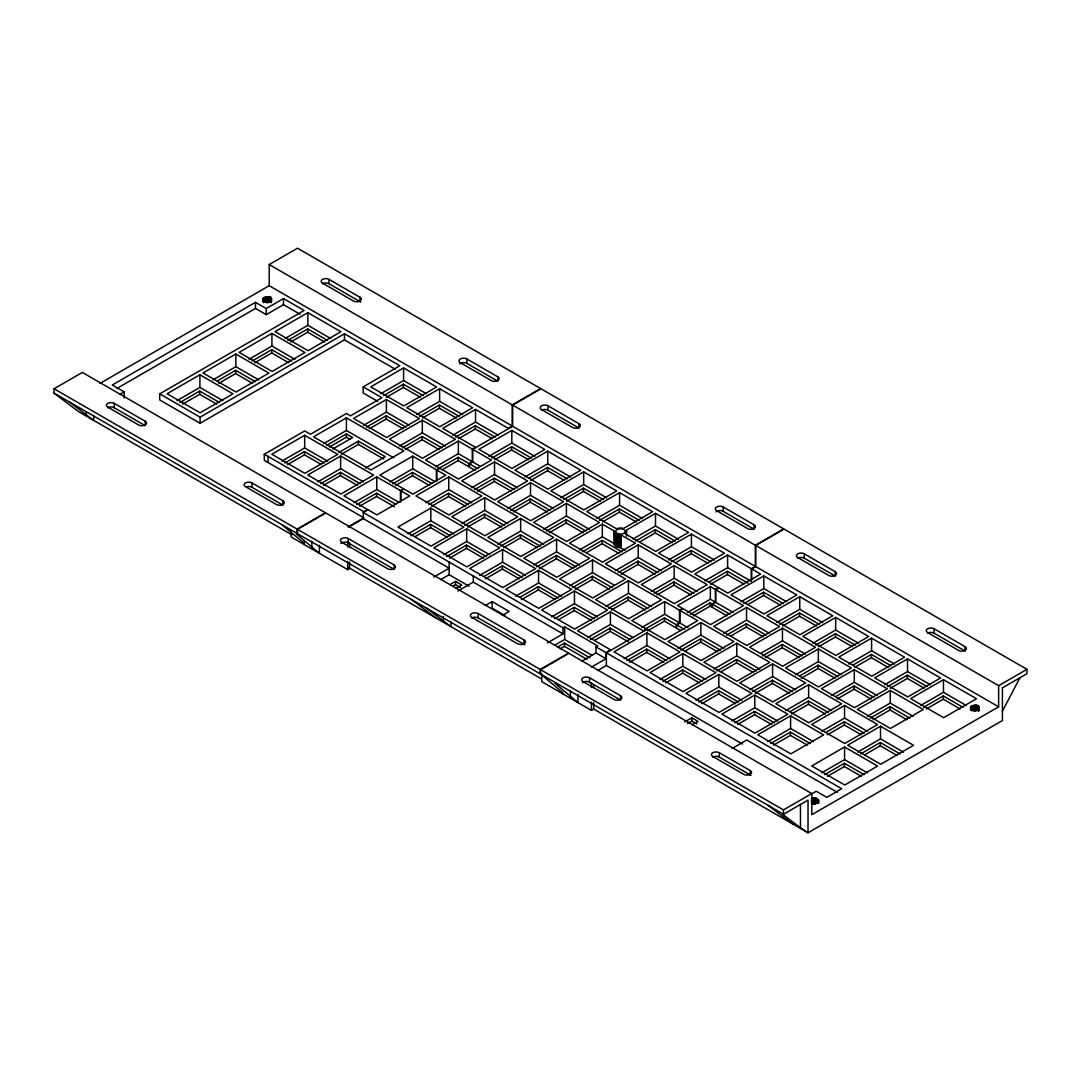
<?xml version="1.0" encoding="UTF-8"?>
<svg xmlns="http://www.w3.org/2000/svg" width="1081" height="1081" viewBox="0 0 1081 1081"><rect width="100%" height="100%" fill="white"/><g stroke="black" fill="none" stroke-linecap="round" stroke-linejoin="round"><path stroke-width="1.5" d="M319.395 545.229L319.395 553.296L296.316 533.933L297.126 533.46L297.126 529.109L54.05 388.768L54.05 393.133L78.589 411.658L291.884 534.811M400.848 501.868L400.848 490.801L403.943 489.017L412.901 494.179L445.737 475.221L436.792 470.046L436.792 481.113M479.896 466.1L472.708 461.952L469.465 463.83L469.465 467.1L475.1 470.357M472.708 461.952L472.708 449.318L512.624 426.279L512.651 405.105L540.973 388.768L783.671 528.893L755.362 545.229L755.322 566.403L751.309 568.714L727.608 555.026L694.759 573.997L718.46 587.672L715.365 589.469L710.352 586.578L677.517 605.536L682.516 608.427L679.49 610.184L679.49 622.818L676.247 624.696L664.45 617.886L644.708 629.291M597.644 670.517L606.373 665.491L606.373 652.843L647.046 629.358L664.829 639.628L697.677 620.67L679.908 610.414L682.935 608.671L710.541 624.615L743.377 605.644L715.744 589.699L718.851 587.902L727.797 593.064L760.632 574.106L751.687 568.944L755.741 566.593L998.641 706.825L998.641 685.692L755.741 545.459L755.741 566.593M624.061 658.694L646.911 645.506L646.911 632.871L679.935 651.938L647.1 670.896L614.062 651.829L646.911 632.871M688.111 627.791L679.908 623.048L676.625 624.913L676.611 628.183L680.611 630.48M679.908 623.048L679.908 610.414M659.991 679.436L682.827 666.247L682.827 653.613L715.865 672.679L683.016 691.637L649.992 672.571L682.827 653.613M678.017 648.343L700.866 635.155L700.866 622.521L733.891 641.587L701.056 660.545L668.031 641.479L700.866 622.521M733.202 612.414L715.744 602.333L712.487 604.198L712.487 607.468L726.891 615.792M715.744 602.333L715.744 589.699M695.961 700.218L718.811 687.03L718.811 674.382L751.836 693.448L719 712.42L685.976 693.34L718.811 674.382M713.933 669.071L736.769 655.883L736.769 643.249L769.807 662.315L736.958 681.273L703.934 662.207L736.769 643.249M723.689 633.304L746.539 620.116L746.539 607.468L779.563 626.534L746.728 645.492L713.69 626.426L746.539 607.468M751.309 579.781L751.309 568.714M751.687 579.997L751.687 568.944M731.918 720.973L754.768 707.785L754.768 695.137L787.792 714.217L754.957 733.175L721.919 714.095L754.768 695.137M740.958 601.766L763.794 588.564L763.794 575.93L796.819 594.996L763.983 613.954L730.959 594.888L763.794 575.93M749.741 689.746L772.577 676.557L772.577 663.923L805.615 682.989L772.766 701.947L739.742 682.881L772.577 663.923M761.024 653.208L782.441 640.844L782.441 628.196L815.466 647.276L782.63 666.234L749.606 647.168L782.441 628.196M767.767 741.661L790.603 728.472L790.603 715.838L823.627 734.904L790.792 753.862L757.767 734.796L790.603 715.838M776.915 622.521L799.764 609.333L799.764 596.698L832.789 615.765L799.954 634.723L766.915 615.657L799.764 596.698M785.779 710.568L808.629 697.367L808.629 684.732L841.653 703.799L808.818 722.757L775.793 703.69L808.629 684.732M795.521 674.774L818.358 661.586L818.358 648.938L851.396 668.004L818.547 686.962L785.522 667.896L818.358 648.938M812.817 643.249L835.667 630.061L835.667 617.427L868.692 636.493L835.856 655.451L802.818 636.385L835.667 617.427M821.736 772.82L844.572 759.632L844.572 746.998L877.596 766.064L844.761 785.022L811.736 765.956L844.572 746.998M821.709 731.297L844.558 718.108L844.558 705.474L877.583 724.54L844.734 743.498L811.709 724.432L844.558 705.474M831.438 695.515L854.287 682.314L854.287 669.68L887.312 688.746L854.476 707.704L821.452 688.638L854.287 669.68M848.734 663.991L871.583 650.803L871.583 638.155L904.608 657.234L871.772 676.193L838.748 657.126L871.583 638.155M857.679 752.065L880.515 738.877L880.515 726.243L913.553 745.309L880.704 764.267L847.68 745.201L880.515 726.243M867.381 716.257L890.231 703.069L890.231 690.435L923.255 709.501L890.406 728.459L857.382 709.393L890.231 690.435M884.677 684.746L907.527 671.558L907.527 658.91L940.551 677.976L907.716 696.934L874.691 677.868L907.527 658.91M920.62 705.488L943.47 692.299L943.47 679.665L976.494 698.731L943.645 717.689L910.621 698.623L943.47 679.665M145.192 421.239L145.178 425.603L114.235 407.74L114.248 403.375A4.594 2.648 0 0 0 107.749 403.375A4.594 2.648 0 0 0 107.749 407.118L138.692 424.995A4.594 2.648 0 0 0 145.192 424.995A4.594 2.648 0 0 0 145.192 421.239L114.248 403.375M282.898 500.773L282.884 505.138L251.941 487.274L251.954 482.91A4.594 2.648 0 0 0 245.455 482.91A4.594 2.648 0 0 0 245.455 486.653L276.398 504.516A4.594 2.648 0 0 0 282.898 504.516A4.594 2.648 0 0 0 282.898 500.773L251.954 482.91M360.676 302.167A4.594 2.648 0 0 0 359.946 301.613L329.002 283.749L329.016 279.384A4.594 2.648 0 0 0 322.516 279.384A4.594 2.648 0 0 0 322.516 283.141L353.46 301.004A4.594 2.648 0 0 0 359.946 301.004A4.594 2.648 0 0 0 359.946 297.248L329.016 279.384M394.119 564.958L394.106 569.322L348.231 542.919L348.244 538.554A4.594 2.648 0 0 0 341.745 538.554A4.594 2.648 0 0 0 341.745 542.297L387.62 568.714A4.594 2.648 0 0 0 394.119 568.714A4.594 2.648 0 0 0 394.119 564.958L348.244 538.554M359.946 301.613L359.946 297.248M497.8 376.837L497.787 381.201L466.843 363.338L466.857 358.973A4.594 2.648 0 0 0 460.357 358.973A4.594 2.648 0 0 0 460.357 362.73L491.301 380.593A4.594 2.648 0 0 0 497.8 380.593A4.594 2.648 0 0 0 497.8 376.837L466.857 358.973M524.826 644.925A4.594 2.648 0 0 0 524.096 644.371L478.221 617.967L478.234 613.603A4.594 2.648 0 0 0 471.735 613.603A4.594 2.648 0 0 0 471.735 617.346L517.61 643.763A4.594 2.648 0 0 0 524.109 643.763A4.594 2.648 0 0 0 524.109 640.006L478.234 613.603M524.096 644.371L524.109 640.006M578.97 423.698L578.97 428.062L548.026 410.199L548.04 405.834A4.594 2.648 0 0 0 541.54 405.834A4.594 2.648 0 0 0 541.54 409.591L572.484 427.454A4.594 2.648 0 0 0 578.97 427.454A4.594 2.648 0 0 0 578.97 423.698L548.04 405.834M620.494 695.678L620.48 700.042L589.537 682.179L589.55 677.814A4.594 2.648 0 0 0 583.051 677.814A4.594 2.648 0 0 0 583.051 681.557L613.994 699.421A4.594 2.648 0 0 0 620.494 699.421A4.594 2.648 0 0 0 620.494 695.678L589.55 677.814M750.957 775.496A4.594 2.648 0 0 0 750.228 774.942L719.284 757.078L719.297 752.714A4.594 2.648 0 0 0 712.798 752.714A4.594 2.648 0 0 0 712.798 756.47L743.742 774.334A4.594 2.648 0 0 0 750.241 774.334A4.594 2.648 0 0 0 750.241 770.591L719.297 752.714M754.119 524.826L754.106 529.19L723.175 511.313L723.175 506.962A4.594 2.648 0 0 0 716.689 506.962A4.594 2.648 0 0 0 716.689 510.705L747.62 528.568A4.594 2.648 0 0 0 754.119 528.568A4.594 2.648 0 0 0 754.119 524.826L723.175 506.962M750.228 774.942L750.241 770.591M835.208 571.687L835.194 576.051L804.25 558.188L804.264 553.823A4.594 2.648 0 0 0 797.778 553.823A4.594 2.648 0 0 0 797.778 557.566L828.708 575.443A4.594 2.648 0 0 0 835.208 575.443A4.594 2.648 0 0 0 835.208 571.687L804.264 553.823M965.063 646.668L965.049 651.032L934.106 633.169L934.119 628.804A4.594 2.648 0 0 0 927.633 628.804A4.594 2.648 0 0 0 927.633 632.547L958.563 650.411A4.594 2.648 0 0 0 965.063 650.411A4.594 2.648 0 0 0 965.063 646.668L934.119 628.804M614.332 532.136L616.021 533.973L621.102 534.987L635.344 543.216L602.509 562.174L569.484 543.108L602.32 524.15L614.278 531.055L614.67 545.432L625.372 550.094M614.332 544.783L614.278 543.689L602.32 536.784L579.47 549.972M263.007 298.41C267.791 311.125 279.182 290.857 263.007 298.41L263.007 301.585M970.522 706.906C975.305 719.622 986.696 699.366 970.522 706.906L970.522 710.082M1002.411 711.176L1019.91 677.773M547.405 642.898L562.985 633.898L562.985 627.804L564.66 626.831L597.685 645.898L596.009 646.87L596.009 652.965L605.982 658.721L591.442 667.112M54.05 388.768L82.359 372.432L325.435 512.759L297.126 529.109M269.21 264.548L297.518 248.211L540.581 388.538L512.272 404.889L269.21 264.548L269.21 285.695L512.272 426.022L512.272 404.889M99.871 383.458L269.21 285.695M69.143 401.848L93.682 420.374L93.682 415.469M395.43 369.324L344.474 339.907L200.093 423.266L159.718 399.943L159.718 393.849L304.099 310.49L283.479 298.586L266.237 308.544L255.481 302.329L112.275 385.012L124.166 391.876L124.166 397.984M116.653 388.579L255.481 308.436L266.237 314.639L283.479 304.693L299.978 314.206M119.937 394.322L124.166 391.876M199.904 374.769L167.069 393.727L200.093 412.807L232.928 393.835L199.904 374.769L199.904 387.417L222.875 400.673M235.834 354.028L202.985 372.986L236.023 392.052L268.858 373.094L235.834 354.028L235.834 366.675L258.805 379.931M271.926 333.421L239.09 352.379L272.115 371.445L304.964 352.487L271.926 333.421L271.926 346.055L294.91 359.324M307.869 312.666L275.033 331.624L308.058 350.703L340.893 331.732L307.869 312.666L307.869 325.313L330.84 338.569M177.054 400.605L199.904 387.417M212.984 379.863L235.834 366.675M249.089 359.243L271.926 346.055M285.019 338.502L307.869 325.313M179.973 402.456L199.715 391.052L219.457 402.456M217.308 380.904L235.644 370.31L255.386 381.715M252.184 361L271.736 349.704L291.492 361.095M287.938 340.353L307.68 328.948L327.421 340.353M182.784 404.091L199.715 394.322L216.646 404.091M218.713 383.35L235.644 373.58L252.562 383.35M254.819 362.743L271.736 352.974L288.668 362.743M290.748 341.988L307.68 332.218L324.611 341.988M159.718 393.849L200.093 417.158L344.474 333.799L399.794 365.743L363.189 386.876L363.189 392.984L377.607 401.308M403.578 367.918L370.729 386.876L403.767 405.943L436.616 386.984L403.578 367.918L403.578 380.553L380.728 393.741M348.096 526.92L363.851 517.826L264.305 460.357L264.305 454.25L304.68 430.941L310.436 434.265L346.406 413.496L350.487 415.847L381.931 397.7L363.189 386.876M304.68 435.292L271.844 454.25L304.869 473.329L337.704 454.358L304.68 435.292L304.68 447.939L327.665 461.195M383.633 395.605L403.389 384.201L423.13 395.605M346.406 417.847L313.531 436.832L370.945 469.965L403.781 450.993L346.406 417.847L346.406 430.495L393.741 457.831M386.458 397.24L403.389 387.471L420.306 397.24M386.39 399.484L353.555 418.442L386.579 437.508L419.428 418.55L386.39 399.484L386.39 412.118L409.375 425.387M281.844 461.128L304.68 447.939M284.749 462.979L304.491 451.574L324.246 462.979M323.53 443.696L346.406 430.495M287.56 464.614L304.491 454.844L321.422 464.614M326.57 445.386L346.406 433.927L352.622 437.521L332.799 448.98M363.554 425.306L386.39 412.118M329.408 447.021L346.406 437.197L350.136 439.359M366.459 427.171L386.201 415.766L405.956 427.171M369.283 428.806L386.201 419.036L403.132 428.806M439.616 388.714L406.753 407.672L439.778 426.752L472.654 407.767L439.616 388.714L439.616 401.348L416.753 414.55M338.637 452.574L358.379 441.183L385.187 456.655L365.432 468.046M341.461 454.223L358.379 444.44L383.769 459.101M340.623 456.033L307.788 474.991L340.812 494.058L373.648 475.1L340.623 456.033L340.623 468.681L363.594 481.937M419.658 416.401L439.399 404.997L459.155 416.401M422.482 418.036L439.399 408.267L456.331 418.036M422.32 420.225L389.471 439.183L422.509 458.249L455.344 439.291L422.32 420.225L422.32 432.859L445.291 446.129M317.773 481.869L340.623 468.681M320.692 483.72L340.434 472.316L360.189 483.72M323.503 485.355L340.434 475.586L357.365 485.355M399.47 446.048L422.32 432.859M402.375 447.899L422.13 436.508L441.872 447.899M405.199 449.547L422.13 439.764L439.048 449.547M512.272 426.022L508.246 428.36L475.532 409.429L442.71 428.387L475.451 447.291L472.329 449.088L458.358 441.034L425.522 459.993L439.481 468.059M472.329 449.088L472.329 461.736L469.073 463.614L458.168 457.317L436.4 469.83L412.712 456.155L379.863 475.113L403.564 488.788L400.456 490.585L376.769 476.897L343.92 495.855L367.621 509.543L363.851 511.718L264.305 454.25M452.696 435.251L475.532 422.076L498.314 435.224M455.614 437.116L475.356 425.711L495.098 437.116M297.505 529.325L325.813 512.989L568.525 653.113L540.203 669.45L297.505 529.325L297.505 533.69L540.203 673.814L540.203 669.45M458.425 438.751L475.356 428.981L492.287 438.751M353.919 502.733L376.769 489.544L399.065 502.422M389.863 481.977L412.712 468.789L435.008 481.667M356.825 504.584L376.58 493.179L395.835 504.3M392.768 483.829L412.523 472.438L431.778 483.558M359.649 506.219L376.58 496.449L394.457 506.773M395.592 485.477L412.523 475.708L429.022 485.234M435.508 466.857L458.358 453.669L472.329 461.736M433.724 577.092L449.156 568.187L363.27 518.596L363.27 512.502L367.999 509.759L376.904 514.894L409.74 495.936L400.848 490.801M436.792 470.046L439.872 468.276L458.547 479.059L491.382 460.101L472.708 449.318M442.088 469.87L458.168 460.587L469.073 466.884L469.073 463.614M511.813 430.414L478.978 449.372L512.002 468.438L544.838 449.48L511.813 430.414L511.813 443.048L534.784 456.317M348.731 526.988L363.27 518.596M448.764 476.951L415.928 495.909L448.953 514.988L481.788 496.03L448.764 476.951L448.764 489.598L471.735 502.868M488.963 456.236L511.813 443.048M491.869 458.101L511.624 446.696L531.366 458.101M494.693 459.736L511.624 449.966L528.555 459.736M494.53 461.911L461.695 480.869L494.72 499.935L527.569 480.977L494.53 461.911L494.53 474.559L517.515 487.815M425.914 502.787L448.764 489.598M428.833 504.638L448.574 493.233L468.316 504.638M431.643 506.286L448.574 496.503L465.506 506.286M430.792 508.111L397.957 527.069L430.981 546.135L463.817 527.177L430.792 508.111L430.792 520.745L453.763 534.014M471.694 487.747L494.53 474.559M474.6 489.598L494.341 478.194L514.097 489.598M477.424 491.233L494.341 481.464L511.272 491.233M547.729 451.155L514.894 470.113L547.918 489.18L580.767 470.221L547.729 451.155L547.729 463.79L570.714 477.059M407.942 533.933L430.792 520.745M291.086 530.42L291.086 536.96L347.704 569.646L349.582 568.552L349.582 562.106M410.861 535.784L430.603 524.393L450.345 535.784M415.09 536.622L430.603 527.663L447.534 537.433M484.72 497.719L451.885 516.677L484.91 535.744L517.745 516.786L484.72 497.719L484.72 510.354L507.692 523.623M524.893 476.978L547.729 463.79M529.204 478.018L547.54 467.438L567.295 478.842M530.622 480.477L547.54 470.708L564.471 480.477M530.514 482.68L497.679 501.652L530.703 520.718L563.539 501.76L530.514 482.68L530.514 495.328L553.486 508.597M461.871 523.542L484.72 510.354M464.776 525.393L484.531 514.002L504.273 525.393M467.6 527.042L484.531 517.272L501.449 527.042M466.681 528.825L433.832 547.783L466.857 566.849L499.706 547.891L466.681 528.825L466.681 541.459L489.652 554.729M507.665 508.516L530.514 495.328M510.583 510.367L530.325 498.976L550.067 510.367M513.394 512.016L530.325 502.233L547.256 512.016M583.672 471.897L550.837 490.855L583.862 509.935L616.697 490.963L583.672 471.897L583.672 484.545L606.657 497.814M443.832 554.648L466.681 541.459M446.737 556.512L466.479 545.108L486.234 556.512M449.561 558.147L466.479 548.378L483.41 558.147M520.65 518.448L487.801 537.419L520.826 556.485L553.675 537.527L520.65 518.448L520.65 531.095L543.621 544.365M560.836 497.733L583.672 484.545M563.741 499.584L583.483 488.18L603.239 499.584M566.566 501.219L583.483 491.45L600.414 501.219M566.417 503.408L533.582 522.38L566.606 541.446L599.442 522.488L566.417 503.408L566.417 516.056L589.388 529.325M497.8 544.284L520.65 531.095M440.737 579.578L449.156 574.714L469.046 586.199M500.706 546.135L520.447 534.744L540.203 546.135M503.53 547.783L520.447 538L537.379 547.783M502.57 549.54L469.722 568.498L502.76 587.564L535.595 568.606L502.57 549.54L502.57 562.188L525.542 575.443M543.567 529.244L566.417 516.056M449.845 584.672L455.506 581.402L461.736 584.997L456.06 588.267M546.473 531.095L566.228 519.691L585.97 531.095M452.669 586.307L455.506 584.672L460.492 587.551M549.297 532.744L566.228 522.961L583.145 532.744M619.575 492.625L586.74 511.583L616.44 528.731L620.386 527.879L623.615 528.433L652.613 511.705L619.575 492.625L619.575 505.273L642.56 518.542M479.721 575.376L502.57 562.188M426.4 608.103L450.939 626.629L450.939 621.724M457.885 591.037L473.316 582.132L562.985 633.898M484.045 576.416L502.381 565.822L522.123 577.227M485.45 578.862L502.381 569.092L519.299 578.862M556.58 539.203L523.745 558.161L556.769 577.24L589.618 558.269L556.58 539.203L556.58 551.851L579.565 565.106M596.739 518.461L619.575 505.273M599.644 520.312L619.386 508.908L639.141 520.312M602.468 521.961L619.386 512.178L636.317 521.961M533.744 565.039L556.58 551.851M536.649 566.89L556.391 555.485L576.146 566.89M539.473 568.525L556.391 558.755L573.322 568.525M538.568 570.322L505.719 589.28L538.757 608.36L571.592 589.402L538.568 570.322L538.568 582.97L561.539 596.239M485.274 605.563L492.139 601.604L509.192 611.454L502.327 615.413M582.389 551.823L602.131 540.432L621.872 551.823M586.618 552.648L602.131 543.702L619.062 553.472M655.505 513.367L626.196 530.298L626.467 532.136L625.102 533.744L655.694 551.405L688.529 532.433L655.505 513.367L655.505 526.015L678.476 539.284M515.718 596.158L538.568 582.97M520.042 597.198L538.379 586.605L558.12 598.009M521.447 599.658L538.379 589.875L555.296 599.658M592.51 559.944L559.674 578.903L592.699 597.969L625.534 579.011L592.51 559.944L592.51 572.592L614.049 585.024M633.169 538.906L655.505 526.015M635.56 541.054L655.316 529.649L675.057 541.054M639.803 541.878L655.316 532.919L672.247 542.703M638.222 544.878L605.387 563.836L638.412 582.902L671.26 563.944L638.222 544.878L638.222 557.512L661.207 570.782M569.673 585.78L592.51 572.592M572.579 587.632L592.32 576.227L612.076 587.632M575.389 589.267L592.32 579.497L609.252 589.267M574.457 591.05L541.622 610.008L574.646 629.074L607.495 610.116L574.457 591.05L574.457 603.698L597.442 616.954M615.386 570.7L638.222 557.512M618.291 572.565L638.033 561.161L657.788 572.565M621.116 574.2L638.033 564.431L654.964 574.2M691.435 534.109L658.599 553.08L691.624 572.146L724.459 553.188L691.435 534.109L691.435 546.756L714.406 560.026M551.621 616.886L574.457 603.698M554.526 618.737L574.268 607.333L594.023 618.737M558.755 619.562L574.268 610.603L591.199 620.372M628.439 580.686L595.604 599.644L628.629 618.724L661.477 599.766L628.439 580.686L628.439 593.334L651.424 606.603M668.585 559.944L691.435 546.756M671.49 561.796L691.245 550.405L710.987 561.796M675.733 562.62L691.245 553.661L708.163 563.444M674.152 565.62L641.317 584.578L674.341 603.644L707.19 584.686L674.152 565.62L674.152 578.267L697.137 591.523M605.603 606.522L628.439 593.334M608.508 608.373L628.25 596.969L648.005 608.373M611.333 610.022L628.25 600.239L645.181 610.022M679.49 610.184L664.639 601.604L631.804 620.562L646.654 629.142L643.533 630.926L610.4 611.805L577.565 630.764L610.697 649.897L605.982 652.613L605.982 658.721M554.661 645.235L564.66 639.466L591.942 655.221M651.316 591.456L674.152 578.267M557.418 647.181L564.471 643.114L589.861 657.775M654.221 593.307L673.963 581.902L693.718 593.307M560.242 648.83L564.471 646.384L587.037 659.41M657.045 594.942L673.963 585.172L690.894 594.942M587.564 637.628L610.4 624.44L633.452 637.749M590.469 639.493L610.211 628.088L629.966 639.493M562.877 693.867L562.877 692.691L540.595 674.044L540.595 669.68L568.917 653.329L811.79 793.562L811.79 814.709L998.641 706.825M755.741 545.459L784.063 529.109L1026.95 669.342L1026.95 673.706L1002.411 687.867L1002.411 720.554L808.02 832.789L593.699 709.055L591.429 710.366L541.757 681.679L541.757 673.612M594.699 640.317L610.211 631.358L628.547 641.938M704.758 580.862L727.608 567.674L751.309 581.362M709.082 581.902L727.418 571.322L748.052 583.24M710.487 584.362L727.418 574.579L743.931 584.118M581.848 661.14L596.009 652.965M641.803 627.439L664.639 614.251L679.49 622.818M555.702 682.76L554.891 683.219L577.97 702.582L577.97 694.421M647.533 630.926L664.45 621.156L676.247 627.966L676.247 624.696M687.502 612.414L710.352 599.225L715.365 602.117L712.109 603.982L710.163 602.86L690.421 614.265M693.232 615.9L710.163 606.13L712.109 607.252L712.109 603.982M626.966 660.559L646.722 649.154L666.464 660.559M629.791 662.194L646.722 652.424L663.639 662.194M743.863 603.617L763.605 592.212L783.36 603.617M748.093 604.441L763.605 595.482L780.536 605.252M680.935 650.194L700.677 638.803L720.419 650.194M685.165 651.032L700.677 642.073L717.608 651.843M726.594 635.155L746.349 623.751L766.091 635.155M730.824 635.979L746.349 627.021L763.267 636.79M662.896 681.3L682.638 669.896L702.393 681.3M665.72 682.935L682.638 673.166L699.569 682.935M779.82 624.372L799.575 612.981L819.317 624.372M782.644 626.021L799.575 616.251L816.493 626.021M716.838 670.936L736.58 659.532L756.335 670.936M721.068 671.76L736.58 662.802L753.511 672.571M762.51 655.883L782.252 644.479L802.007 655.883M765.321 657.518L782.252 647.749L799.183 657.518M698.88 702.069L718.622 690.664L738.364 702.069M701.691 703.704L718.622 693.934L735.553 703.704M815.723 645.1L835.478 633.709L855.22 645.1M684.705 721.919L691.786 717.825L698.015 721.419L692.34 724.689M818.547 646.749L835.478 636.979L852.396 646.749M687.53 723.554L691.786 721.095L696.772 723.973M752.646 691.61L772.388 680.206L792.143 691.61M755.47 693.245L772.388 683.476L789.319 693.245M799.832 675.814L818.168 665.22L837.924 676.625M801.251 678.26L818.168 668.49L835.1 678.26M734.823 722.824L754.579 711.42L774.32 722.824M737.647 724.459L754.579 714.69L771.496 724.459M853.058 665.031L871.394 654.437L891.136 665.842M854.463 667.49L871.394 657.707L888.325 667.49M790.103 711.595L808.439 701.015L828.181 712.42M732.242 748.403L746.782 740.012L837.329 792.292M791.508 714.055L808.439 704.285L825.371 714.055M835.762 696.542L854.098 685.962L873.84 697.367M837.167 699.002L854.098 689.232L871.029 699.002M770.672 743.512L790.414 732.121L810.169 743.512M773.483 745.16L790.414 735.391L807.345 745.16M887.582 686.597L907.337 675.193L927.079 686.597M890.406 688.232L907.337 678.463L924.255 688.232M826.019 732.337L844.356 721.757L864.111 733.161M827.438 734.796L844.356 725.027L861.287 734.796M870.286 718.108L890.028 706.704L909.783 718.108M873.11 719.757L890.028 709.974L906.959 719.757M923.525 707.339L943.267 695.948L963.022 707.339M926.349 708.987L943.267 699.218L960.198 708.987M824.641 774.672L844.383 763.281L864.138 774.672M860.584 753.916L880.326 742.525L900.081 753.916M827.465 776.32L844.383 766.537L861.314 776.32M864.814 754.754L880.326 745.795L897.257 755.565M540.595 669.68L783.482 809.912L811.79 793.562M998.641 685.692L1026.95 669.342M811.993 793.711L816.25 791.238L826.789 797.332L841.707 788.711L606.373 652.843M811.547 802.98C820.101 806.453 820.074 795.035 811.547 798.481L811.547 803.251M512.651 405.105L755.362 545.229M512.624 426.279L755.322 566.403M403.578 380.553L426.563 393.822M439.616 401.348L462.6 414.604M763.794 588.564L786.779 601.833M799.764 609.333L822.736 622.602M835.667 630.061L858.638 643.33M871.583 650.803L894.555 664.072M907.527 671.558L930.498 684.814M943.47 692.299L966.441 705.569M746.539 620.116L769.51 633.371M782.441 640.844L805.426 654.113M818.358 661.586L841.342 674.841M854.287 682.314L877.259 695.583M890.231 703.069L913.202 716.338M469.465 463.83L477.924 468.708M712.487 604.198L729.77 614.184M700.866 635.155L723.838 648.424M736.769 655.883L759.754 669.153M772.577 676.557L795.562 689.827M808.629 697.367L831.6 710.636M844.558 718.108L867.53 731.378M880.515 738.877L903.5 752.146M676.625 624.913L684.597 629.52M646.911 645.506L669.882 658.775M682.827 666.247L705.812 679.517M718.811 687.03L741.782 700.285M754.768 707.785L777.739 721.041M790.603 728.472L813.588 741.742M844.572 759.632L867.557 772.901M363.27 512.502L562.985 627.804M596.009 646.87L605.982 652.613M606.373 665.491L742.39 744.012M504.935 615.521L492.139 608.144L492.139 601.604M54.05 393.133L297.126 533.46M540.595 674.044L783.482 814.263L783.482 809.912M348.298 567.376L541.405 678.854M768.388 805.548L792.927 824.073M411.307 599.387L435.846 617.913M800.467 827.762L808.02 832.789L808.02 800.102L782.982 814.561L800.467 827.762L800.467 804.453M282.019 524.744L304.288 543.405M979.156 706.92L979.156 710.109M978.724 706.447L978.724 711.23M978.129 706.028L978.129 710.798M977.4 705.69L977.4 710.46M976.589 705.434L976.589 710.217M975.724 705.285L975.724 710.055M974.846 705.231L974.846 710.001M973.967 705.271L973.967 710.041M973.103 705.42L973.103 710.19M972.278 705.663L972.278 710.447M971.549 706.015L971.549 710.785M970.954 706.433L970.954 709.622M943.267 695.948L943.267 699.218M907.337 675.193L907.337 678.463M890.028 706.704L890.028 709.974M880.326 742.525L880.326 745.795M871.394 654.437L871.394 657.707M854.098 685.962L854.098 689.232M844.356 721.757L844.356 725.027M844.383 763.281L844.383 766.537M835.478 633.709L835.478 636.979M818.682 800.224L818.682 803.413M818.412 799.737L818.412 802.913M818.168 665.22L818.168 668.49M817.979 799.264L817.979 802.44M817.385 798.832L817.385 803.615M816.655 798.494L816.655 803.264M815.844 798.251L815.844 803.021M814.993 798.089L814.993 804.453M814.115 798.035L814.115 804.399M813.223 798.089L813.223 804.453M812.358 798.237L812.358 803.007M808.439 701.015L808.439 704.285M799.575 612.981L799.575 616.251M790.414 732.121L790.414 735.391M782.252 644.479L782.252 647.749M772.388 680.206L772.388 683.476M763.605 592.212L763.605 595.482M754.579 711.42L754.579 714.69M746.349 623.751L746.349 627.021M736.58 659.532L736.58 662.802M727.608 555.026L727.608 567.674M727.418 571.322L727.418 574.579M718.622 690.664L718.622 693.934M715.365 589.469L715.365 602.117M710.352 586.578L710.352 599.225M710.163 602.86L710.163 606.13M700.677 638.803L700.677 642.073M691.786 717.825L691.786 721.095M691.245 550.405L691.245 553.661M682.638 669.896L682.638 673.166M673.963 581.902L673.963 585.172M664.639 601.604L664.639 614.251M664.45 617.886L664.45 621.156M655.316 529.649L655.316 532.919M646.722 649.154L646.722 652.64M638.033 561.161L638.033 564.431M628.25 596.969L628.25 600.239M626.453 530.785L626.575 536.203M621.102 534.987L621.102 547.621M620.399 535.027L620.399 547.662M619.386 508.908L619.386 512.178M619.21 534.96L619.21 547.594M618.075 534.757L618.075 547.405M616.994 534.433L616.994 547.081M616.021 533.973L616.021 546.621M615.238 533.419L615.238 546.054M614.67 532.798L614.67 545.432M614.278 531.055L614.211 544.094M610.4 611.805L610.4 624.44M610.211 628.088L610.211 631.358M602.32 524.15L602.32 536.784M602.131 540.432L602.131 543.702M593.699 684.53L593.699 687.8M593.699 702.515L593.699 709.055M592.32 576.227L592.32 579.497M591.429 682.57L591.429 687.475M591.429 702.191L591.429 710.366M583.483 488.18L583.483 491.45M574.268 607.333L574.268 610.603M570.417 690.529L570.417 697.042M566.228 519.691L566.228 522.961M564.66 626.831L564.66 639.466M564.471 643.114L564.471 646.384M556.391 555.485L556.391 558.755M547.54 467.438L547.54 470.708M538.379 586.605L538.379 589.875M530.325 498.976L530.325 502.233M520.447 534.744L520.447 538M511.624 446.696L511.624 449.966M502.381 565.822L502.381 569.092M494.341 478.194L494.341 481.464M484.531 514.002L484.531 517.272M475.532 409.429L475.532 422.076M475.356 425.711L475.356 428.981M473.316 576.024L473.316 582.132M466.479 545.108L466.479 548.378M458.358 441.034L458.358 453.669M458.168 457.317L458.168 460.587M455.506 581.402L455.506 584.672M449.156 562.079L449.156 574.714M448.574 493.233L448.574 496.503M443.386 616.616L443.386 621.602M439.399 404.997L439.399 408.267M436.4 469.83L436.4 480.896M430.603 524.393L430.603 527.663M422.13 436.508L422.13 439.764M412.712 456.155L412.712 468.789M412.523 472.438L412.523 475.708M403.389 384.201L403.389 387.471M400.456 490.585L400.456 501.638M386.201 415.766L386.201 419.036M376.769 476.897L376.769 489.544M376.58 493.179L376.58 496.449M358.379 441.183L358.379 444.44M349.582 542.757L349.582 547.594M347.704 542.23L347.704 547.067M347.704 561.58L347.704 569.646M346.406 433.927L346.406 437.197M344.474 333.799L344.474 339.907M340.434 472.316L340.434 475.586M311.841 541.243L311.841 547.756M307.68 328.948L307.68 332.218M304.491 451.574L304.491 454.844M304.288 541.351L304.288 544.581M283.479 298.586L283.479 304.693M271.642 298.41L271.642 301.599M271.736 349.704L271.736 352.974M271.209 297.951L271.209 302.721M270.615 297.518L270.615 302.302M269.885 297.18L269.885 301.95M269.061 296.924L269.061 301.707M268.21 296.775L268.21 301.558M268.074 456.425L268.074 462.533M267.331 296.721L267.331 301.491M266.439 296.775L266.439 301.545M266.237 308.544L266.237 314.639M265.575 296.924L265.575 301.694M264.764 297.167L264.764 301.937M264.034 297.518L264.034 302.288M263.426 297.937L263.426 302.707M255.481 302.329L255.481 308.436M235.644 370.31L235.644 373.58M200.093 417.158L200.093 423.266M199.715 391.052L199.715 394.322M86.129 412.01L86.129 415.347M322.503 283.749A4.594 2.648 0 0 1 329.002 283.749M459.628 363.892A4.594 2.648 0 0 1 466.843 363.338M107.735 407.74A4.594 2.648 0 0 1 114.235 407.74M246.4 486.855A4.594 2.648 0 0 1 251.941 487.274M341.001 543.459A4.594 2.648 0 0 1 348.231 542.919M541.527 410.199A4.594 2.648 0 0 1 548.026 410.199M715.946 511.867A4.594 2.648 0 0 1 723.175 511.313M471.721 617.967A4.594 2.648 0 0 1 478.221 617.967M927.62 633.169A4.594 2.648 0 0 1 934.106 633.169M582.321 682.719A4.594 2.648 0 0 1 589.537 682.179M712.798 757.078A4.594 2.648 0 0 1 719.284 757.078M797.764 558.188A4.594 2.648 0 0 1 804.25 558.188M622.737 529.122L621.602 528.852A4.675 2.703 0 0 0 615.805 530.987A4.675 2.703 0 0 0 619.994 534.136A4.675 2.703 0 0 0 625.075 531.447L624.913 530.757A4.675 2.703 0 0 0 622.737 529.122"/></g></svg>
